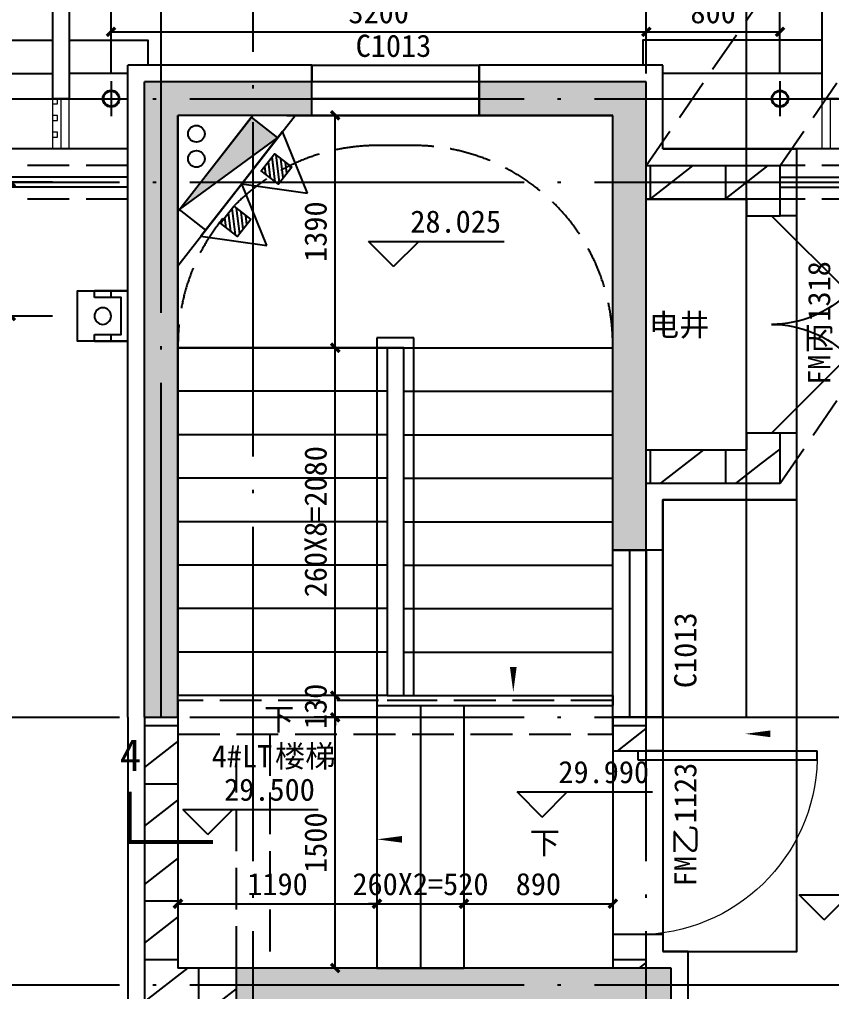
# Model space of a CAD drawing. Extents: x -10817 to 167545, y 26551 to 157048.
# Drawn here: x 91577 to 96433, y 56858 to 62672 of the extents above; entities that cross this region are included whole.
import ezdxf
from ezdxf.xclip import XClip

# ---------------------------------------------------------------- set-up
doc = ezdxf.new("R2010")
doc.units = 0
doc.header["$LTSCALE"] = 1000
doc.header["$MEASUREMENT"] = 0
doc.header["$XCLIPFRAME"] = 0
for name, pattern in [('125-核心筒-RF$0$DASH', [0.35, 0.25, -0.1]), ('3#楼机房平面$0$DASH', [0.35, 0.25, -0.1]), ('DASH', [0.35, 0.25, -0.1]), ('DOTE', [2.42, 2, -0.2, 0.02, -0.2])]:
    doc.linetypes.add(name, pattern=pattern)
doc.layers.get('Defpoints').update_dxf_attribs({"color": 30, "linetype": 'DASH'})
doc.layers.add('125-核心筒-RF$0$A-00-15-4#-PM-TF$0$00-装饰-剖', color=241, linetype='Continuous', lineweight=5)
doc.layers.add('125-核心筒-RF$0$A-00-15-4#-PM-TF$0$00-装饰-看', color=46, linetype='Continuous', lineweight=5)
for name, color, linetype in [('125-核心筒-RF$0$A-COLU-CONC-HATC', 204, 'Continuous'), ('125-核心筒-RF$0$A-DOOR', 51, 'Continuous'), ('125-核心筒-RF$0$A-FLOR-STRS', 51, 'Continuous'), ('125-核心筒-RF$0$A-ROOF', 241, 'Continuous'), ('125-核心筒-RF$0$A-WALL-BLOK', 131, 'Continuous'), ('125-核心筒-RF$0$A-WALL-CONC', 9, 'Continuous'), ('125-核心筒-RF$0$A-WALL-INSL', 9, 'Continuous'), ('125-核心筒-RF$0$EQUIP_消防', 7, 'Continuous'), ('125-核心筒-RF$0$P-FIRE-FH', 1, 'Continuous'), ('125-核心筒-RF$0$PIPE-消防', 1, 'Continuous'), ('3#-夹层$0$A-ANNO-LEVL', 3, 'Continuous'), ('3#-夹层$0$A-ANNO-TEXT', 7, 'Continuous'), ('3#楼机房平面$0$A-DRAN-SYMB', 243, 'Continuous'), ('3#楼机房平面$0$A-FLOR-HRAL', 71, 'Continuous'), ('3#楼机房平面$0$A-ROOF', 241, 'Continuous'), ('3#楼机房平面$0$A-WALL-INSL', 241, 'Continuous'), ('A-ANNO-DIMS', 3, 'Continuous'), ('A-ANNO-DOTE', 10, 'DOTE'), ('A-ANNO-SYMB', 3, 'Continuous'), ('A-ANNO-TEXT', 7, 'Continuous'), ('A-DRAN-SYMB', 243, 'Continuous')]:
    doc.layers.add(name, color=color, linetype=linetype)
doc.styles.add('3#-夹层$0$_TCH_DIM', font='')
doc.styles.add('3#-夹层$0$Standard', font='')
doc.styles.add('_TCH_DIM', font='')
doc.styles.add('_TCH_DIM_T3', font='')
doc.styles.add('_TCH_LABEL', font='')
doc.styles.get("Standard").update_dxf_attribs({"font": ''})
doc.styles.get('3#-夹层$0$_TCH_DIM').set_extended_font_data('SimSun')
doc.styles.get('3#-夹层$0$Standard').set_extended_font_data('SimSun')
doc.styles.get('_TCH_DIM').set_extended_font_data('SimSun')
doc.styles.get('_TCH_DIM_T3').set_extended_font_data('SimSun')
doc.styles.get('_TCH_LABEL').set_extended_font_data('SimSun')
doc.styles.get('Standard').set_extended_font_data('SimSun')
doc.dimstyles.new('_TCH_ARCH&&50', dxfattribs={"dimtxt": 132.911392, "dimasz": 50, "dimexe": 125, "dimexo": 150, "dimgap": 50, "dimtad": 1, "dimdec": 0, "dimzin": 0, "dimdsep": 46, "dimtxsty": '_TCH_DIM_T3', "dimblk": 'ARCHTICK', "dimcen": 0.09, "dimclrt": 7, "dimazin": 2, "dimtfac": 1, "dimtdec": 0, "dimtix": 1, "dimtmove": 2, "dimatfit": 3, "dimfxl": 50, "dimtolj": 1, "dimtzin": 0, "dimarcsym": 0})
pattern_1 = [(0, (0, 0), (0, 350), []), (37.875, (400, 0), (-169.615, 218.077), []), (90, (400, 0), (-450, 3e-14), [])]

# ---------------------------------------------------------------- blocks, each defined once
blk = doc.blocks.new('125-核心筒-RF$0$2-4#标准层核心筒$0$$TwtSys$00000434')
for p, q in [((-0.5, 0.5), (-0.5, -0.5)), ((-0.5, -0.5), (0.5, 0.5)), ((0.5, 0.5), (-0.5, 0.5)), ((0.5, -0.5), (0.5, 0.5)), ((-0.5, -0.5), (0.5, -0.5))]:
    blk.add_line(p, q)
blk.add_solid([(0.5, -0.5), (0.5, 0.5), (-0.5, -0.5)])
blk = doc.blocks.new('125-核心筒-RF$0$$TCHSYS$WIN2D')
for p, q in [((-0.5, 0.5), (0.5, 0.5)), ((-0.5, 0.5), (-0.5, -0.5)), ((0.5, 0.5), (0.5, -0.5)), ((0.5, 0.1667), (-0.5, 0.1667)), ((0.5, -0.1667), (-0.5, -0.1667)), ((-0.5, -0.5), (0.5, -0.5))]:
    blk.add_line(p, q)
blk = doc.blocks.new('125-核心筒-RF$0$$DorLib2D$00000116')
at = {"color": 0}
for p, q in [((-0.5, 0), (-0.1464, 0.3536)), ((0.5, 0), (0.1464, 0.3536))]:
    blk.add_line(p, q, dxfattribs=at)
for centre, start, end in [((-0.5, 0), 0, 45), ((0.5, 0), 135, 180)]:
    blk.add_arc(centre, 0.5, start, end, dxfattribs=at)
blk = doc.blocks.new('125-核心筒-RF$0$$ATTACHMENT$00000214')
h = blk.add_hatch()
h.set_pattern_fill('ANSI31', color=256, scale=200, style=0)
h.set_pattern_definition([(45, (-38543.802, -6842.639), (-17.67767, 17.67767), [])])
h.paths.add_polyline_path([(-64.9, 1.9), (64.9, 1.9), (64.9, -127.9), (-64.9, -127.9)])
for points in [[(0, 171.8), (-198.4, -171.8), (198.4, -171.8)], [(-64.9, 1.9), (64.9, 1.9), (64.9, -127.9), (-64.9, -127.9)]]:
    blk.add_lwpolyline(points, close=True)
blk = doc.blocks.new('125-核心筒-RF$0$$DorLib2D$00000001')
for p, q in [((0.45, 0.975), (0.5, 0.975)), ((0.45, 0), (0.45, 0.975)), ((0.5, 0), (0.5, 0.975)), ((0.5, 0), (0.45, 0))]:
    blk.add_line(p, q)
at = {"lineweight": 13}
blk.add_arc((0.475, 0), 0.975, 91.4693, 180, dxfattribs=at)
blk = doc.blocks.new('125-核心筒-RF')
at = {"layer": '125-核心筒-RF$0$A-COLU-CONC-HATC'}
for points in [[(2950, 5084.3), (3150, 5084.3), (3150, 5950), (2950, 6150)], [(3801, 5950), (3801, 6150), (2950, 6150), (3150, 5950)], [(3801, 5950), (3950, 5950), (3950, 6150), (3801, 6150)], [(5950, 6150), (4950, 6150), (4950, 5950), (5750, 5950)], [(5750, 5550), (5950, 5550), (5950, 6150), (5750, 5950)], [(5750, 3950), (5950, 3950), (5950, 5550), (5750, 5550)], [(3150, 2350), (3150, 5084.3), (2950, 5084.3), (2950, 2350)], [(5950, 3350), (5950, 3950), (5750, 3950), (5750, 3350)], [(3500, -1650), (3700, -1450), (3700, 650), (3500, 850)], [(5850, 650), (5850, 850), (3500, 850), (3700, 650)], [(5900, 650), (6100, 850), (5850, 850), (5850, 650)], [(5900, 650), (5900, 400), (6100, 400), (6100, 850)]]:
    blk.add_hatch(color=256, dxfattribs=at).paths.add_polyline_path(points)
h = blk.add_hatch(dxfattribs=at)
h.set_pattern_fill('空心砖', color=256, scale=100, style=0)
h.set_pattern_definition(pattern_1)
h.paths.add_polyline_path([(5950, 5650), (5950, 5450), (6550, 5450), (6750, 5650)])
h = blk.add_hatch(dxfattribs=at)
h.set_pattern_fill('空心砖', color=256, scale=100, style=0)
h.set_pattern_definition(pattern_1)
h.paths.add_polyline_path([(6550, 5450), (6550, 5350), (6750, 5350), (6750, 5650)])
h = blk.add_hatch(dxfattribs=at)
h.set_pattern_fill('空心砖', color=256, scale=100, style=0)
h.set_pattern_definition(pattern_1)
h.paths.add_polyline_path([(6750, 3750), (6750, 4050), (6550, 4050), (6550, 3950)])
h = blk.add_hatch(dxfattribs=at)
h.set_pattern_fill('空心砖', color=256, scale=100, style=0)
h.set_pattern_definition(pattern_1)
h.paths.add_polyline_path([(5950, 3950), (5950, 3750), (6750, 3750), (6550, 3950)])
h = blk.add_hatch(dxfattribs=at)
h.set_pattern_fill('空心砖', color=256, scale=100, style=0)
h.set_pattern_definition(pattern_1)
h.paths.add_polyline_path([(3150, 2350), (2950, 2350), (2950, 650), (3150, 850)])
h = blk.add_hatch(dxfattribs=at)
h.set_pattern_fill('空心砖', color=256, scale=100, style=0)
h.set_pattern_definition(pattern_1)
h.paths.add_polyline_path([(5750, 2350), (5750, 2150), (5950, 2150), (5950, 2350)])
h = blk.add_hatch(dxfattribs=at)
h.set_pattern_fill('空心砖', color=256, scale=100, style=0)
h.set_pattern_definition(pattern_1)
h.paths.add_polyline_path([(5950, 850), (5950, 1050), (5750, 1050), (5750, 850)])
h = blk.add_hatch(dxfattribs=at)
h.set_pattern_fill('空心砖', color=256, scale=100, style=0)
h.set_pattern_definition(pattern_1)
h.paths.add_polyline_path([(3500, 650), (3500, 850), (3150, 850), (2950, 650)])
at = {"layer": '125-核心筒-RF$0$A-00-15-4#-PM-TF$0$00-装饰-剖'}
for points in [[(2429.9, 6020), (2429.9, 6050), (2399.9, 6050), (2399.9, 6020)], [(2429.9, 5920), (2429.9, 5950), (2399.9, 5950), (2399.9, 5920)], [(2429.9, 5820), (2429.9, 5850), (2399.9, 5850), (2399.9, 5820)]]:
    blk.add_lwpolyline(points, close=True, dxfattribs=at)
at = {"layer": '125-核心筒-RF$0$A-00-15-4#-PM-TF$0$00-装饰-看', "color": 251}
for points in [[(2499.9, 5750), (2499.9, 7200), (7000, 7200), (7000, 5750)], [(2400, 6050), (2400, 5750)], [(2450, 6050), (2450, 5750)], [(7050, 6050), (7050, 5750)]]:
    blk.add_lwpolyline(points, dxfattribs=at)
at = {"layer": '125-核心筒-RF$0$A-DOOR'}
for p, q in [((6550, 4050), (6550, 5350)), ((6850, 4050), (6850, 5350)), ((5750, 2150), (5750, 1050)), ((6050, 2150), (6050, 1050))]:
    blk.add_line(p, q, dxfattribs=at)
at = {"layer": '125-核心筒-RF$0$A-FLOR-STRS'}
for p, q in [((5750, 5950), (3150, 5950)), ((3150, 5950), (3150, 4560)), ((5750, 4560), (5750, 5950)), ((4560, 4620), (4340, 4620)), ((4340, 4620), (4340, 2420)), ((4560, 2480), (4560, 4620)), ((3150, 4560), (3150, 2480)), ((4400, 4560), (3150, 4560)), ((3150, 4560), (5750, 4560)), ((4400, 4560), (4400, 2480)), ((4500, 4560), (4400, 4560)), ((4400, 4560), (4400, 2480)), ((4500, 2480), (4500, 4560)), ((4500, 4560), (5750, 4560)), ((4500, 2480), (4500, 4560)), ((5750, 2480), (5750, 4560)), ((4400, 4300), (3150, 4300)), ((4500, 4300), (5750, 4300)), ((4400, 4040), (3150, 4040)), ((4500, 4040), (5750, 4040)), ((4400, 3780), (3150, 3780)), ((4500, 3780), (5750, 3780)), ((4400, 3520), (3150, 3520)), ((4500, 3520), (5750, 3520)), ((4400, 3260), (3150, 3260)), ((4500, 3260), (5750, 3260)), ((4400, 3000), (3150, 3000)), ((4500, 3000), (5750, 3000)), ((4400, 2740), (3150, 2740)), ((4500, 2740), (5750, 2740)), ((4400, 2480), (3150, 2480)), ((4400, 2480), (5750, 2480)), ((4500, 2450), (4400, 2450)), ((4500, 2480), (5750, 2480)), ((4500, 2480), (4560, 2480)), ((5750, 2480), (5750, 2420)), ((4340, 2420), (4860, 2420)), ((4340, 2420), (4340, 850)), ((4340, 2420), (5750, 2420)), ((4600, 2420), (4600, 850)), ((4860, 2420), (4860, 850)), ((4340, 850), (4860, 850))]:
    blk.add_line(p, q, dxfattribs=at)
at = {"layer": '125-核心筒-RF$0$A-FLOR-STRS', "linetype": '125-核心筒-RF$0$DASH'}
blk.add_lwpolyline([(5750, 4580, 0.414214), (4560, 5770), (4340, 5770, 0.414214), (3150, 4580)], format="xyb", dxfattribs=at)
at = {"layer": '125-核心筒-RF$0$A-FLOR-STRS'}
blk.add_lwpolyline([(6050, 950), (6850, 950), (6850, 3650), (6050, 3650)], close=True, dxfattribs=at)
at = {"layer": '125-核心筒-RF$0$A-ROOF', "linetype": '125-核心筒-RF$0$DASH'}
for points in [[(5950, 5650), (8469.1, 9305.6)], [(6750, 5650), (9269.1, 9305.6)], [(6750, 3750), (9269.1, 7405.6)]]:
    blk.add_lwpolyline(points, dxfattribs=at)
at = {"layer": '125-核心筒-RF$0$A-WALL-BLOK'}
for p, q in [((2400, 7300), (2400, 6050)), ((2500, 7200), (2500, 6050)), ((6999.9, 7200), (6999.8, 6050)), ((2500, 6050), (2400, 6050)), ((7099.8, 6050), (6999.8, 6050)), ((3150, 5375.8), (3596.6, 5950)), ((3150, 5050), (3850, 5950)), ((5950, 5650), (6750, 5650)), ((6750, 5350), (6750, 5650)), ((5950, 5450), (6550, 5450)), ((6550, 5450), (6550, 5350)), ((6550, 5350), (6750, 5350)), ((6750, 4050), (6550, 4050)), ((6550, 4050), (6550, 3950)), ((6750, 3750), (6750, 4050)), ((5950, 3950), (6550, 3950)), ((5950, 3750), (6750, 3750)), ((5750, 3350), (5950, 3350)), ((2950, 2350), (2950, 650)), ((3150, 2350), (3150, 850)), ((5750, 2350), (5750, 2150)), ((5950, 2350), (5750, 2350)), ((5950, 2150), (5950, 2350)), ((5750, 2150), (5950, 2150)), ((5950, 1050), (5750, 1050)), ((5750, 1050), (5750, 850)), ((5950, 850), (5950, 1050)), ((3500, 850), (3150, 850))]:
    blk.add_line(p, q, dxfattribs=at)
at = {"layer": '125-核心筒-RF$0$A-WALL-CONC'}
for p, q in [((2950, 5084.3), (2950, 6150)), ((3801, 6150), (2950, 6150)), ((3950, 6150), (3801, 6150)), ((3950, 5950), (3950, 6150)), ((5950, 6150), (4950, 6150)), ((4950, 6150), (4950, 5950)), ((5950, 5550), (5950, 6150)), ((3150, 5084.3), (3150, 5950)), ((3801, 5950), (3150, 5950)), ((3801, 5950), (3950, 5950)), ((4950, 5950), (5750, 5950)), ((5750, 5550), (5750, 5950)), ((5750, 3950), (5750, 5550)), ((5950, 3950), (5950, 5550)), ((2950, 2350), (2950, 5084.3)), ((3150, 2350), (3150, 5084.3)), ((5750, 3350), (5750, 3950)), ((5950, 3350), (5950, 3950)), ((5750, 3350), (5950, 3350)), ((2950, 2350), (3150, 2350)), ((3500, -1650), (3500, 850)), ((5850, 850), (3500, 850)), ((6100, 850), (5850, 850)), ((6100, 400), (6100, 850))]:
    blk.add_line(p, q, dxfattribs=at)
at = {"layer": '125-核心筒-RF$0$A-WALL-INSL'}
for p, q in [((2850, 5084.3), (2850, 6250)), ((3801, 6250), (2850, 6250)), ((3950, 6250), (3801, 6250)), ((3950, 6250), (3950, 6150)), ((4950, 6250), (4950, 6150)), ((6050, 6250), (4950, 6250)), ((6050, 5750), (6050, 6250)), ((6050, 5750), (6850, 5750)), ((6850, 5350), (6850, 5750)), ((6850, 5350), (6750, 5350)), ((2850, 2350), (2850, 5084.3)), ((6850, 4050), (6750, 4050)), ((6850, 3650), (6850, 4050)), ((6050, 3650), (6850, 3650)), ((6050, 3350), (6050, 3650)), ((2850, 2350), (2850, 550)), ((6050, 2350), (5950, 2350)), ((6050, 2350), (6050, 2150)), ((6050, 2150), (5950, 2150)), ((6050, 1050), (5950, 1050)), ((6050, 1050), (6050, 950)), ((6200, 950), (6050, 950)), ((6200, 400), (6200, 950))]:
    blk.add_line(p, q, dxfattribs=at)
at = {"layer": '125-核心筒-RF$0$PIPE-消防'}
for centre in [(3260, 5840), (3260, 5690)]:
    blk.add_circle(centre, 50, dxfattribs=at)
at = {"layer": 'Defpoints'}
for points in [[(3150, 2250), (5750, 2250), (5750, 2450), (3150, 2450)], [(3500, 2250), (3700, 2250), (3700, 850), (3500, 850)]]:
    blk.add_lwpolyline(points, close=True, dxfattribs=at)
at = {"layer": '125-核心筒-RF$0$A-DOOR', "zscale": 300}
for name, p, xscale, yscale, rotation in [('125-核心筒-RF$0$$TCHSYS$WIN2D', (4450, 6100), -1000, 300, 180), ('125-核心筒-RF$0$$DorLib2D$00000116', (6700, 4700), 1300, -1300, 90), ('125-核心筒-RF$0$$TCHSYS$WIN2D', (5900, 2850), -1000, 300, 270), ('125-核心筒-RF$0$$DorLib2D$00000001', (5900, 1600), -1100, 1100, 270)]:
    blk.add_blockref(name, p, dxfattribs=dict(at, xscale=xscale, yscale=yscale, rotation=rotation))
at = {"layer": '125-核心筒-RF$0$EQUIP_消防', "linetype": 'ByBlock', "rotation": 232.1250163566028}
for p in [(3788.6, 5591.2), (3545, 5278)]:
    blk.add_blockref('125-核心筒-RF$0$$ATTACHMENT$00000214', p, dxfattribs=at)
at = {"layer": '125-核心筒-RF$0$P-FIRE-FH', "extrusion": (0, 0, -1), "xscale": 699.9999999999999, "yscale": 199.9999999999998, "zscale": -699.9999999999999, "rotation": 127.8749836433972}
blk.add_blockref('125-核心筒-RF$0$2-4#标准层核心筒$0$$TwtSys$00000434', (-3452.2, 5601.5), dxfattribs=at)
blk = doc.blocks.new('3#楼机房平面$0$A$C38F52E6E')
at = {"layer": ''}
for p, q in [((-150, -100), (-110, -100)), ((110, -100), (150, -100)), ((-150, -200), (-110, -200)), ((110, -200), (150, -200))]:
    blk.add_line(p, q, dxfattribs=at)
at = {"layer": '3#楼机房平面$0$A-DRAN-SYMB'}
for points in [[(-150, 0), (-150, -300), (150, -300), (150, 0)], [(-150, -200), (-150, 0), (150, 0), (150, -200)], [(-110, -200), (-110, -40), (110, -40), (110, -200)]]:
    blk.add_lwpolyline(points, dxfattribs=at)
blk = doc.blocks.new('3#楼机房平面$0$A$C58184AA4')
at = {"layer": '3#楼机房平面$0$A-DRAN-SYMB'}
blk.add_circle((0, 0), 50, dxfattribs=at)
at = {"layer": '3#楼机房平面$0$A-DRAN-SYMB', "rotation": 90.00000000000001}
blk.add_blockref('3#楼机房平面$0$A$C38F52E6E', (-149.9, 0), dxfattribs=at)
blk = doc.blocks.new('3#楼机房平面')
at = {"layer": '3#楼机房平面$0$A-FLOR-HRAL'}
for points in [[(-1950, 7130), (-6465, 7130)], [(1950, 7130), (6165.1, 7130)], [(-1950, 7070), (-6465, 7070)], [(1950, 7070), (6165.1, 7070)]]:
    blk.add_lwpolyline(points, dxfattribs=at)
at = {"layer": '3#楼机房平面$0$A-ROOF'}
blk.add_lwpolyline([(23300, 7950), (31900, 7950, -0.414214), (32200, 7650), (32200, -4550, -0.414214), (31900, -4850), (-11000, -4850, -0.414214), (-11300, -4550), (-11300, 7650, -0.414214), (-11000, 7950), (-2400, 7950)], format="xyb", dxfattribs=at)
for points in [[(-11099.9, 1000), (-11099.9, 7750), (-2400, 7750)], [(-1950, 7750), (-2300, 7750)], [(2199.9, 7750), (1250, 7750)], [(-1950, 7300), (-10650, 7300), (-10650, 1000)], [(19650, 7300), (1250, 7300)]]:
    blk.add_lwpolyline(points, dxfattribs=at)
at = {"layer": '3#楼机房平面$0$A-ROOF', "linetype": '3#楼机房平面$0$DASH'}
for points in [[(-1950, 7200), (-10550, 7200), (-10550, -4100), (31450, -4100), (31450, 7200), (22850.1, 7200)], [(18950.1, 7200), (1950, 7200)], [(-1950, 7000), (-10350, 7000), (-10350, -3900), (31250, -3900), (31250, 7000), (22850.1, 7000)], [(18950.1, 7000), (1950, 7000)]]:
    blk.add_lwpolyline(points, dxfattribs=at)
at = {"layer": '3#楼机房平面$0$A-WALL-INSL'}
for points in [[(-2300, 7950), (-1830, 7950), (-1830, 7800)], [(2199.9, 7950), (1130, 7950), (1130, 7800)]]:
    blk.add_lwpolyline(points, dxfattribs=at)
at = {"xscale": -1}
blk.add_blockref('3#楼机房平面$0$A$C58184AA4', (-2099.9, 6300), dxfattribs=at)
blk = doc.blocks.new('雨水管')
at = {"layer": 'A-DRAN-SYMB'}
for p, q in [((100, 105), (100, -105)), ((-5, 0), (205, 0))]:
    blk.add_line(p, q, dxfattribs=at)
for radius in [50, 45]:
    blk.add_circle((100, 0), radius, dxfattribs=at)
blk = doc.blocks.new('A$C5CEA1CA5')
for p in [(-2150, 7600), (1849.8, 7599.9)]:
    blk.add_blockref('雨水管', p)
blk = doc.blocks.new('_ArchTick')
at = {"color": 0, "linetype": 'ByBlock', "const_width": 0.4}
blk.add_lwpolyline([(-0.5, -0.5), (0.5, 0.5)], dxfattribs=at)
blk = doc.blocks.new('*D509')
at = {"layer": 'A-ANNO-DIMS', "color": 0, "lineweight": -2, "transparency": 16777216}
for p, q in [((92125, 62348.4), (92125, 62723.4)), ((95324.9, 62348.4), (95324.9, 62723.4)), ((92125, 62598.4), (95324.9, 62598.4))]:
    blk.add_line(p, q, dxfattribs=at)
at = {"layer": 'Defpoints', "color": 0, "transparency": 16777216}
for p in [(95324.9, 62598.4), (92125, 62198.4), (95324.9, 62198.4)]:
    blk.add_point(p, dxfattribs=at)
at = {"layer": 'A-ANNO-DIMS', "color": 0, "lineweight": -2, "transparency": 16777216, "xscale": 50, "yscale": 50, "zscale": 50, "rotation": 180}
blk.add_blockref('_ArchTick', (92125, 62598.4), dxfattribs=at)
at = {"layer": 'A-ANNO-DIMS', "color": 0, "lineweight": -2, "transparency": 16777216, "xscale": 50, "yscale": 50, "zscale": 50}
blk.add_blockref('_ArchTick', (95324.9, 62598.4), dxfattribs=at)
at = {"layer": 'A-ANNO-DIMS', "color": 7, "transparency": 16777216, "insert": (93725, 62714.9), "char_height": 132.91, "attachment_point": 5, "style": '_TCH_DIM_T3'}
blk.add_mtext('\\A1;3200', dxfattribs=at)
blk = doc.blocks.new('*D510')
at = {"layer": 'A-ANNO-DIMS', "color": 0, "lineweight": -2, "transparency": 16777216}
for p, q in [((95324.9, 62348.4), (95324.9, 62723.4)), ((96124.8, 62348.4), (96124.8, 62723.4)), ((95324.9, 62598.4), (96124.8, 62598.4))]:
    blk.add_line(p, q, dxfattribs=at)
at = {"layer": 'Defpoints', "color": 0, "transparency": 16777216}
for p in [(96124.8, 62598.4), (95324.9, 62198.4), (96124.8, 62198.4)]:
    blk.add_point(p, dxfattribs=at)
at = {"layer": 'A-ANNO-DIMS', "color": 0, "lineweight": -2, "transparency": 16777216, "xscale": 50, "yscale": 50, "zscale": 50, "rotation": 180}
blk.add_blockref('_ArchTick', (95324.9, 62598.4), dxfattribs=at)
at = {"layer": 'A-ANNO-DIMS', "color": 0, "lineweight": -2, "transparency": 16777216, "xscale": 50, "yscale": 50, "zscale": 50}
blk.add_blockref('_ArchTick', (96124.8, 62598.4), dxfattribs=at)
at = {"layer": 'A-ANNO-DIMS', "color": 7, "transparency": 16777216, "insert": (95724.9, 62714.9), "char_height": 132.91, "attachment_point": 5, "style": '_TCH_DIM_T3'}
blk.add_mtext('\\A1;800', dxfattribs=at)
blk = doc.blocks.new('*D529')
at = {"layer": 'A-ANNO-DIMS', "color": 0, "lineweight": -2, "transparency": 16777216}
for p, q in [((91774.9, 61698.4), (91399.9, 61698.4)), ((91524.9, 60898.4), (91524.9, 61698.4)), ((91774.9, 60898.4), (91399.9, 60898.4))]:
    blk.add_line(p, q, dxfattribs=at)
at = {"layer": 'Defpoints', "color": 0, "transparency": 16777216}
for p in [(91524.9, 61698.4), (91924.9, 61698.4), (91924.9, 60898.4)]:
    blk.add_point(p, dxfattribs=at)
at = {"layer": 'A-ANNO-DIMS', "color": 0, "lineweight": -2, "transparency": 16777216, "xscale": 50, "yscale": 50, "zscale": 50}
for p, rotation in [((91524.9, 61698.4), 90), ((91524.9, 60898.4), 270)]:
    blk.add_blockref('_ArchTick', p, dxfattribs=dict(at, rotation=rotation))
at = {"layer": 'A-ANNO-DIMS', "color": 7, "transparency": 16777216, "insert": (91408.5, 61298.4), "char_height": 132.91, "attachment_point": 5, "rotation": 90, "style": '_TCH_DIM_T3'}
blk.add_mtext('\\A1;800', dxfattribs=at)
blk = doc.blocks.new('*D544')
at = {"layer": 'A-ANNO-DIMS', "color": 0, "lineweight": -2, "transparency": 16777216}
for p, q in [((92525, 57633.4), (92525, 57258.4)), ((93715, 57633.4), (93715, 57258.4)), ((92525, 57383.4), (93715, 57383.4))]:
    blk.add_line(p, q, dxfattribs=at)
at = {"layer": 'Defpoints', "color": 0, "transparency": 16777216}
for p in [(92525, 57783.4), (93715, 57783.4), (93715, 57383.4)]:
    blk.add_point(p, dxfattribs=at)
at = {"layer": 'A-ANNO-DIMS', "color": 0, "lineweight": -2, "transparency": 16777216, "xscale": 50, "yscale": 50, "zscale": 50, "rotation": 180}
blk.add_blockref('_ArchTick', (92525, 57383.4), dxfattribs=at)
at = {"layer": 'A-ANNO-DIMS', "color": 0, "lineweight": -2, "transparency": 16777216, "xscale": 50, "yscale": 50, "zscale": 50}
blk.add_blockref('_ArchTick', (93715, 57383.4), dxfattribs=at)
at = {"layer": 'A-ANNO-DIMS', "color": 7, "transparency": 16777216, "insert": (93120, 57499.9), "char_height": 132.91, "attachment_point": 5, "style": '_TCH_DIM_T3'}
blk.add_mtext('\\A1;1190', dxfattribs=at)
blk = doc.blocks.new('*D545')
at = {"layer": 'A-ANNO-DIMS', "color": 0, "lineweight": -2, "transparency": 16777216}
for p, q in [((93715, 57633.4), (93715, 57258.4)), ((94235, 57633.4), (94235, 57258.4)), ((93715, 57383.4), (93665, 57383.4)), ((93715, 57383.4), (94235, 57383.4)), ((94235, 57383.4), (94285, 57383.4))]:
    blk.add_line(p, q, dxfattribs=at)
at = {"layer": 'Defpoints', "color": 0, "transparency": 16777216}
for p in [(93715, 57783.4), (94235, 57783.4), (94235, 57383.4)]:
    blk.add_point(p, dxfattribs=at)
at = {"layer": 'A-ANNO-DIMS', "color": 0, "lineweight": -2, "transparency": 16777216, "xscale": 50, "yscale": 50, "zscale": 50}
blk.add_blockref('_ArchTick', (93715, 57383.4), dxfattribs=at)
at = {"layer": 'A-ANNO-DIMS', "color": 0, "lineweight": -2, "transparency": 16777216, "xscale": 50, "yscale": 50, "zscale": 50, "rotation": 180}
blk.add_blockref('_ArchTick', (94235, 57383.4), dxfattribs=at)
at = {"layer": 'A-ANNO-DIMS', "color": 7, "transparency": 16777216, "insert": (93975, 57499.9), "char_height": 132.911, "attachment_point": 5, "style": '_TCH_DIM_T3'}
blk.add_mtext('\\A1;260X2=520', dxfattribs=at)
blk = doc.blocks.new('*D546')
at = {"layer": 'A-ANNO-DIMS', "color": 0, "lineweight": -2, "transparency": 16777216}
for p, q in [((94235, 57633.4), (94235, 57258.4)), ((95125, 57633.4), (95125, 57258.4)), ((94235, 57383.4), (95125, 57383.4))]:
    blk.add_line(p, q, dxfattribs=at)
at = {"layer": 'Defpoints', "color": 0, "transparency": 16777216}
for p in [(94235, 57783.4), (95125, 57783.4), (95125, 57383.4)]:
    blk.add_point(p, dxfattribs=at)
at = {"layer": 'A-ANNO-DIMS', "color": 0, "lineweight": -2, "transparency": 16777216, "xscale": 50, "yscale": 50, "zscale": 50, "rotation": 180}
blk.add_blockref('_ArchTick', (94235, 57383.4), dxfattribs=at)
at = {"layer": 'A-ANNO-DIMS', "color": 0, "lineweight": -2, "transparency": 16777216, "xscale": 50, "yscale": 50, "zscale": 50}
blk.add_blockref('_ArchTick', (95125, 57383.4), dxfattribs=at)
at = {"layer": 'A-ANNO-DIMS', "color": 7, "transparency": 16777216, "insert": (94680, 57499.9), "char_height": 132.91, "attachment_point": 5, "style": '_TCH_DIM_T3'}
blk.add_mtext('\\A1;890', dxfattribs=at)
blk = doc.blocks.new('*D730')
at = {"layer": 'A-ANNO-DIMS', "color": 0, "lineweight": -2, "transparency": 16777216}
for p, q in [((93715, 58498.4), (93340, 58498.4)), ((93465, 56998.4), (93465, 58498.4)), ((93715, 56998.4), (93340, 56998.4))]:
    blk.add_line(p, q, dxfattribs=at)
at = {"layer": 'Defpoints', "color": 0, "transparency": 16777216}
for p in [(93465, 58498.4), (93865, 58498.4), (93865, 56998.4)]:
    blk.add_point(p, dxfattribs=at)
at = {"layer": 'A-ANNO-DIMS', "color": 0, "lineweight": -2, "transparency": 16777216, "xscale": 50, "yscale": 50, "zscale": 50}
for p, rotation in [((93465, 58498.4), 90), ((93465, 56998.4), 270)]:
    blk.add_blockref('_ArchTick', p, dxfattribs=dict(at, rotation=rotation))
at = {"layer": 'A-ANNO-DIMS', "color": 7, "transparency": 16777216, "insert": (93348.5, 57748.4), "char_height": 132.91, "attachment_point": 5, "rotation": 90, "style": '_TCH_DIM_T3'}
blk.add_mtext('\\A1;1500', dxfattribs=at)
blk = doc.blocks.new('*D731')
at = {"layer": 'A-ANNO-DIMS', "color": 0, "lineweight": -2, "transparency": 16777216}
for p, q in [((93465, 58628.4), (93465, 58678.4)), ((93715, 58628.4), (93340, 58628.4)), ((93465, 58498.4), (93465, 58628.4)), ((93715, 58498.4), (93340, 58498.4)), ((93465, 58498.4), (93465, 58448.4))]:
    blk.add_line(p, q, dxfattribs=at)
at = {"layer": 'Defpoints', "color": 0, "transparency": 16777216}
for p in [(93465, 58628.4), (93865, 58628.4), (93865, 58498.4)]:
    blk.add_point(p, dxfattribs=at)
at = {"layer": 'A-ANNO-DIMS', "color": 0, "lineweight": -2, "transparency": 16777216, "xscale": 50, "yscale": 50, "zscale": 50}
for p, rotation in [((93465, 58628.4), 270), ((93465, 58498.4), 90)]:
    blk.add_blockref('_ArchTick', p, dxfattribs=dict(at, rotation=rotation))
at = {"layer": 'A-ANNO-DIMS', "color": 7, "transparency": 16777216, "insert": (93348.5, 58563.4), "char_height": 132.91, "attachment_point": 5, "rotation": 90, "style": '_TCH_DIM_T3'}
blk.add_mtext('\\A1;130', dxfattribs=at)
blk = doc.blocks.new('*D732')
at = {"layer": 'A-ANNO-DIMS', "color": 0, "lineweight": -2, "transparency": 16777216}
for p, q in [((93715, 60708.4), (93340, 60708.4)), ((93465, 58628.4), (93465, 60708.4)), ((93715, 58628.4), (93340, 58628.4))]:
    blk.add_line(p, q, dxfattribs=at)
at = {"layer": 'Defpoints', "color": 0, "transparency": 16777216}
for p in [(93465, 60708.4), (93865, 60708.4), (93865, 58628.4)]:
    blk.add_point(p, dxfattribs=at)
at = {"layer": 'A-ANNO-DIMS', "color": 0, "lineweight": -2, "transparency": 16777216, "xscale": 50, "yscale": 50, "zscale": 50}
for p, rotation in [((93465, 60708.4), 90), ((93465, 58628.4), 270)]:
    blk.add_blockref('_ArchTick', p, dxfattribs=dict(at, rotation=rotation))
at = {"layer": 'A-ANNO-DIMS', "color": 7, "transparency": 16777216, "insert": (93348.5, 59668.4), "char_height": 132.911, "attachment_point": 5, "rotation": 90, "style": '_TCH_DIM_T3'}
blk.add_mtext('\\A1;260X8=2080', dxfattribs=at)
blk = doc.blocks.new('*D733')
at = {"layer": 'A-ANNO-DIMS', "color": 0, "lineweight": -2, "transparency": 16777216}
for p, q in [((93715, 62098.4), (93340, 62098.4)), ((93465, 60708.4), (93465, 62098.4)), ((93715, 60708.4), (93340, 60708.4))]:
    blk.add_line(p, q, dxfattribs=at)
at = {"layer": 'Defpoints', "color": 0, "transparency": 16777216}
for p in [(93465, 62098.4), (93865, 62098.4), (93865, 60708.4)]:
    blk.add_point(p, dxfattribs=at)
at = {"layer": 'A-ANNO-DIMS', "color": 0, "lineweight": -2, "transparency": 16777216, "xscale": 50, "yscale": 50, "zscale": 50}
for p, rotation in [((93465, 62098.4), 90), ((93465, 60708.4), 270)]:
    blk.add_blockref('_ArchTick', p, dxfattribs=dict(at, rotation=rotation))
at = {"layer": 'A-ANNO-DIMS', "color": 7, "transparency": 16777216, "insert": (93348.5, 61403.4), "char_height": 132.91, "attachment_point": 5, "rotation": 90, "style": '_TCH_DIM_T3'}
blk.add_mtext('\\A1;1390', dxfattribs=at)

msp = doc.modelspace()

# ---------------------------------------------------------------- linework, layer by layer
at = {"layer": '3#-夹层$0$A-ANNO-LEVL'}
for p, q in [((93814.7, 61194.9), (93664.7, 61344.9)), ((93664.7, 61344.9), (94474.8, 61344.9)), ((93814.7, 61194.9), (93964.7, 61344.9)), ((94702.4, 57901.9), (94552.4, 58051.9)), ((94552.4, 58051.9), (95362.5, 58051.9)), ((94702.4, 57901.9), (94852.4, 58051.9)), ((92703.7, 57796.7), (92553.7, 57946.7)), ((92553.7, 57946.7), (93363.8, 57946.7)), ((92703.7, 57796.7), (92853.7, 57946.7)), ((96388.7, 57287.2), (96238.7, 57437.2)), ((96238.7, 57437.2), (97048.8, 57437.2)), ((96388.7, 57287.2), (96538.7, 57437.2))]:
    msp.add_line(p, q, dxfattribs=at)
at = {"layer": 'A-ANNO-DOTE'}
for points in [[(92425, 58498.4), (92425, 64848.5)], [(92975, 52798.4), (92975, 64848.5)], [(95325, 52798.4), (95325, 64848.5)], [(95925, 58498.4), (95925, 64848.5)], [(90175, 62198.4), (98175, 62198.4)], [(90175, 61698.4), (98175, 61698.4)], [(90175, 58498.4), (98175, 58498.4)], [(90175, 56898.4), (98175, 56898.4)]]:
    msp.add_lwpolyline(points, dxfattribs=at)
at = {"layer": 'A-ANNO-SYMB'}
for points in [[(93120, 58648.4, 0, 0, 0), (93120, 61128.4, 0, 0, 0), (94530, 61128.4, 0, 0, 0), (94530, 58648.4, 0, 40, 0), (94530, 58798.4, 0, 0, 0)], [(96377.4, 58399.5, 0, 0, 0), (95916.4, 58399.5, 0, 40, 0), (96066.4, 58399.5, 0, 0, 0)], [(94575, 57768.4, 0, 0, 0), (93715, 57768.4, 0, 40, 0), (93865, 57768.4, 0, 0, 0)]]:
    msp.add_lwpolyline(points, format="xyseb", dxfattribs=at)
at = {"layer": 'A-ANNO-SYMB', "const_width": 25}
msp.add_lwpolyline([(92234.6, 58052.5), (92234.6, 57752.5), (92734.6, 57752.5)], dxfattribs=at)

# ---------------------------------------------------------------- block references
for name, p in [('125-核心筒-RF', (89375, 56148.4)), ('A$C5CEA1CA5', (94175, 54598.4))]:
    msp.add_blockref(name, p)
ref = msp.add_blockref('3#楼机房平面', (94175, 54598.4))
XClip(ref).set_block_clipping_path([(-2800, -600), (2800.0686035752, 9050.1028259397)])

# ---------------------------------------------------------------- texts
at = {"layer": '3#-夹层$0$A-ANNO-TEXT', "color": 7, "style": '3#-夹层$0$_TCH_DIM'}
for s, p in [('28.025', (93914.2, 61397.4)), ('29.990', (94799.6, 58104.4)), ('29.500', (92800.9, 57999.2))]:
    msp.add_text(s, height=132.91, dxfattribs=at).set_placement(p)
at = {"layer": '3#-夹层$0$A-ANNO-TEXT', "style": '3#-夹层$0$Standard'}
for s, p in [('4#LT', (92726.5, 58199.2)), ('楼梯', (93104.5, 58199.2))]:
    msp.add_text(s, height=132.91, dxfattribs=at).set_placement(p)
at = {"layer": 'A-ANNO-TEXT', "color": 2}
msp.add_text('C1013', height=132.91, dxfattribs=at).set_placement((93587.6, 62448.4))
for s, height, p in [('1318', 132.91, (96425, 60864.7)), ('丙', 132.9, (96425, 60675.6)), ('FM', 132.91, (96425, 60486.6)), ('C1013', 132.91, (95625, 58673.1)), ('1123', 132.91, (95625, 57865)), ('乙', 132.9, (95625, 57676)), ('FM', 132.91, (95625, 57487))]:
    msp.add_text(s, height=height, rotation=90, dxfattribs=at).set_placement(p)
at = {"layer": 'A-ANNO-TEXT'}
msp.add_text('电井', height=132.91, dxfattribs=at).set_placement((95340, 60778.8))
at = {"layer": 'A-ANNO-TEXT', "color": 7}
for s, height, style, p in [('下', 132.9, '_TCH_DIM', (93038.4, 58420.9)), ('4', 189.9, '_TCH_LABEL', (92176.6, 58177.5)), ('下', 132.9, '_TCH_DIM', (94627.5, 57680.9))]:
    msp.add_text(s, height=height, dxfattribs=dict(at, style=style)).set_placement(p)

# ---------------------------------------------------------------- dimensions: what is measured, and where the dimension line sits
at = {"layer": 'A-ANNO-DIMS'}
for p1, p2, distance, picture, middle in [((92125, 62198.4), (95324.9, 62198.4), 400, '*D509', (93725, 62714.9)), ((95324.9, 62198.4), (96124.8, 62198.4), 400, '*D510', (95724.9, 62714.9)), ((93865, 60708.4), (93865, 62098.4), 400, '*D733', (93348.5, 61403.4)), ((91924.9, 60898.4), (91924.9, 61698.4), 400, '*D529', (91408.5, 61298.4)), ((93865, 58498.4), (93865, 58628.4), 400, '*D731', (93348.5, 58563.4)), ((93865, 56998.4), (93865, 58498.4), 400, '*D730', (93348.5, 57748.4)), ((92525, 57783.4), (93715, 57783.4), -400, '*D544', (93120, 57499.9)), ((94235, 57783.4), (95125, 57783.4), -400, '*D546', (94680, 57499.9))]:
    dim = msp.add_aligned_dim(p1=p1, p2=p2, distance=distance, dimstyle='_TCH_ARCH&&50', dxfattribs=at)
    dim.commit()
    dim.dimension.update_dxf_attribs({"geometry": picture, "text_midpoint": middle})
for p1, p2, distance, text, picture, middle in [((93865, 58628.4), (93865, 60708.4), 400, '260X8=2080', '*D732', (93348.5, 59668.4)), ((93715, 57783.4), (94235, 57783.4), -400, '260X2=520', '*D545', (93975, 57499.9))]:
    dim = msp.add_aligned_dim(p1=p1, p2=p2, distance=distance, text=text, dimstyle='_TCH_ARCH&&50', dxfattribs=at)
    dim.commit()
    dim.dimension.update_dxf_attribs({"geometry": picture, "text_midpoint": middle})

doc.saveas('drawing.dxf')
